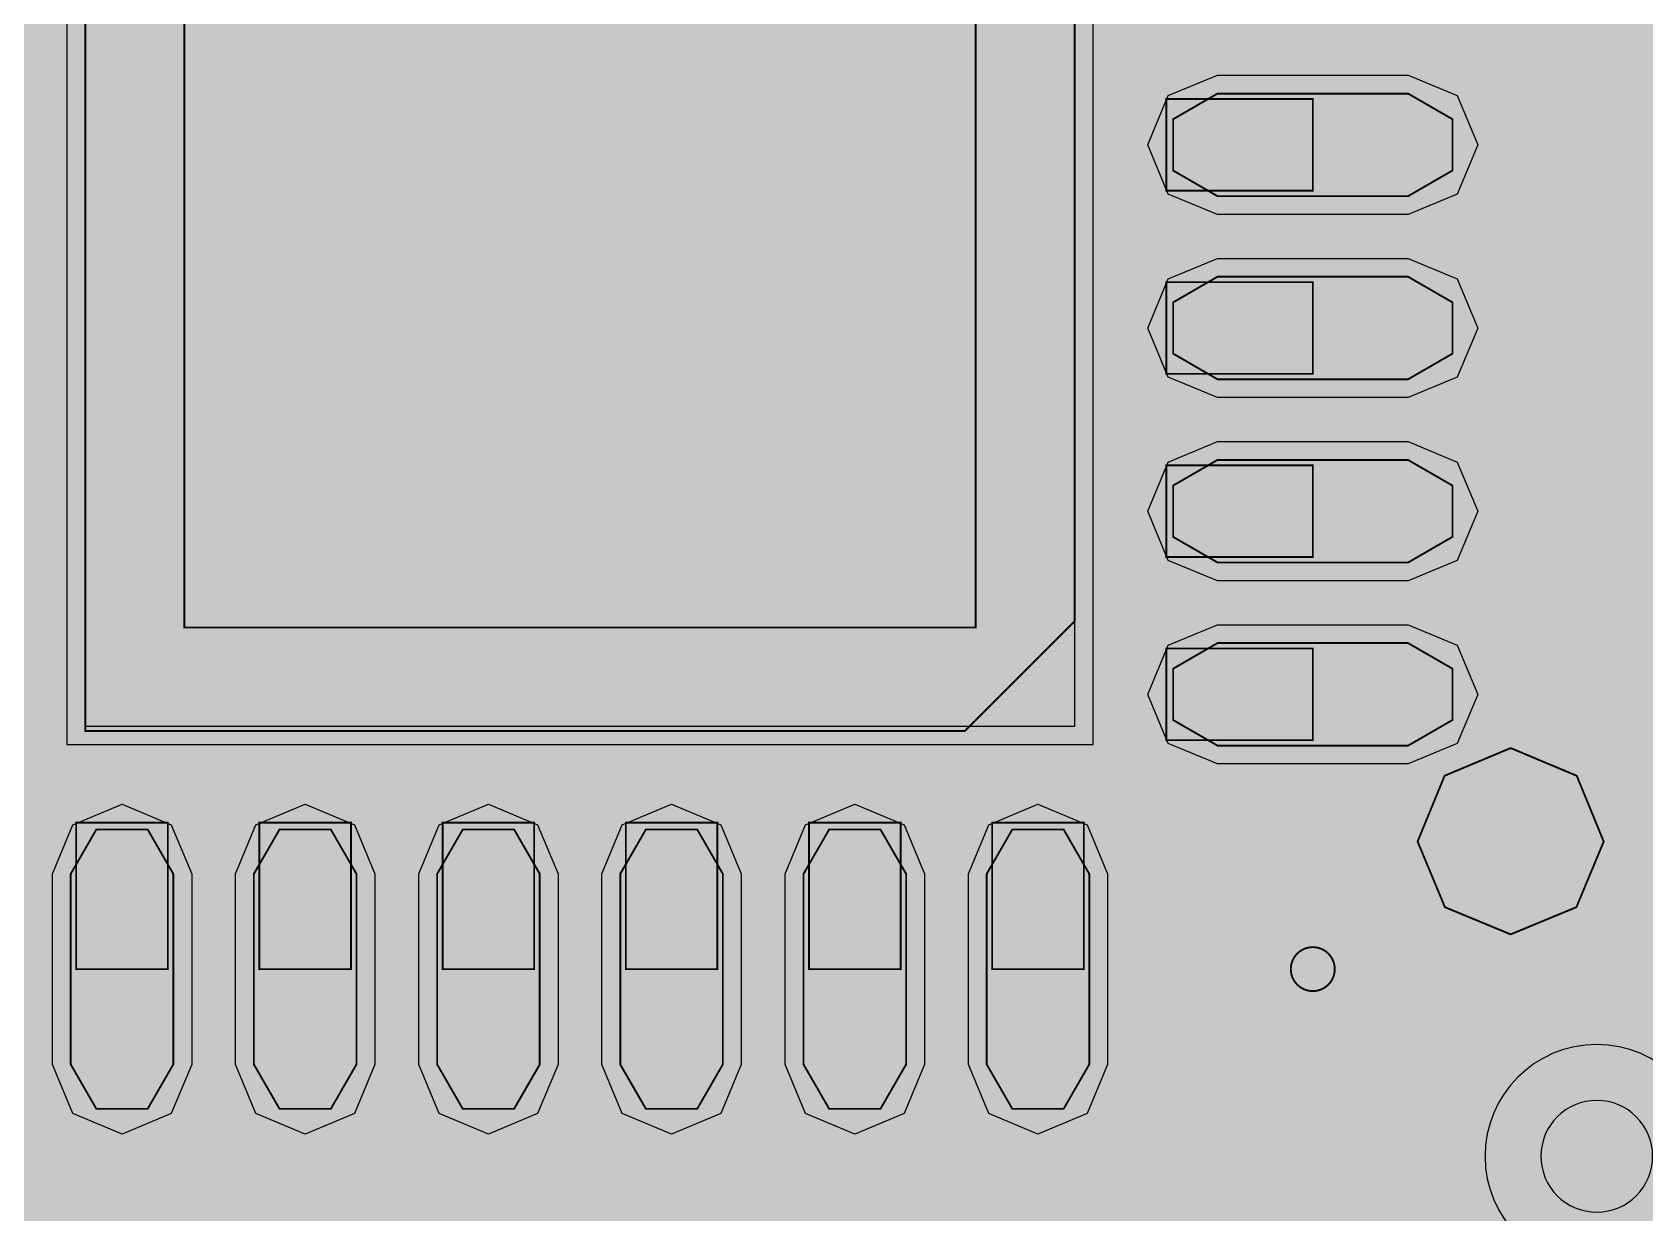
# Model space of a CAD drawing. Header units: millimetres. Extents: x -37.3 to -4.1, y -46.3 to 7.
# Drawn here: x -21.796 to -17.395, y -26.012 to -22.79 of the extents above; entities that cross this region are included whole.
import ezdxf

# ---------------------------------------------------------------- set-up
doc = ezdxf.new("R2010")
doc.units = ezdxf.units.MM
doc.header["$MEASUREMENT"] = 0
for name, color, linetype, true_color in [('Bottom-Layer', 7, 'Continuous', 0x0000ff), ('Component-Marking-Layer', 7, 'Continuous', 0x66ffcc), ('Component-Shape-Layer', 7, 'Continuous', 0x00cccc), ('Document-Layer', 7, 'Continuous', 0xffffff), ('Hole-Layer', 7, 'Continuous', 0x222222), ('Multi-Layer', 7, 'Continuous', 0xc0c0c0), ('Pin-Soldering-Layer', 7, 'Continuous', 0xcc9999), ('Top-Layer', 7, 'Continuous', 0xff0000), ('Top-Paste-Mask-Layer', 7, 'Continuous', 0x808080), ('Top-Silkscreen-Layer', 7, 'Continuous', 0xffcc00), ('Top-Solder-Mask-Layer', 7, 'Continuous', 0x800080)]:
    doc.layers.add(name, color=color, linetype=linetype, true_color=true_color)

msp = doc.modelspace()

# ---------------------------------------------------------------- hatches: boundary and pattern name
at = {"layer": 'Bottom-Layer'}
for points in [[(-12.201, -44.6419), (-15.3705, -44.6419), (-15.125, -44.428), (-14.9653, -44.1441), (-14.9099, -43.8231), (-14.9099, -43.2231), (-15.0048, -42.8074), (-15.2707, -42.474), (-15.6548, -42.289), (-16.0813, -42.289), (-16.4654, -42.474), (-16.7313, -42.8074), (-16.8262, -43.2231), (-16.8262, -43.8231), (-16.7708, -44.1441), (-16.6111, -44.428), (-16.3656, -44.6419), (-24.0205, -44.6419), (-23.7749, -44.428), (-23.6153, -44.1441), (-23.5599, -43.8231), (-23.5599, -43.2231), (-23.6548, -42.8074), (-23.9206, -42.474), (-24.3048, -42.289), (-24.7312, -42.289), (-25.1154, -42.474), (-25.3813, -42.8074), (-25.4762, -43.2231), (-25.4762, -43.8231), (-25.4208, -44.1441), (-25.2611, -44.428), (-25.0156, -44.6419), (-30.6523, -44.6419), (-30.3729, -44.2754), (-30.2321, -43.8365), (-30.2463, -43.3758), (-30.4137, -42.9464), (-30.715, -42.5976), (-31.1157, -42.3698), (-30.8468, -42.0261), (-30.7241, -41.6072), (-30.7652, -41.1727), (-30.9642, -40.7843), (-31.2929, -40.4971), (-31.0196, -40.2756), (-30.8254, -39.9822), (-26.1673, -39.9822), (-25.1863, -40.9632), (-25.0289, -41.0684), (-24.8432, -41.1053), (-15.2069, -41.1053), (-14.5671, -41.7451), (-14.4097, -41.8503), (-14.224, -41.8872), (-11.684, -41.8872), (-11.4984, -41.8503), (-11.341, -41.7451), (-8.039, -38.4431), (-7.9338, -38.2857), (-7.8969, -38.1001), (-7.8969, -35.1232), (-7.7458, -34.8581), (-7.7294, -34.5535), (-7.8511, -34.2738), (-8.0851, -34.0781), (-8.382, -34.0079), (-8.6789, -34.0781), (-8.913, -34.2738), (-9.0347, -34.5535), (-9.0182, -34.8581), (-8.8672, -35.1232), (-8.8672, -37.8991), (-11.4381, -40.4701), (-11.4985, -40.3222), (-11.5926, -40.1931), (-11.5926, -39.3142), (-11.4415, -39.0491), (-11.4251, -38.7445), (-11.5468, -38.4648), (-11.7808, -38.2691), (-12.0777, -38.1989), (-12.3746, -38.2691), (-12.6087, -38.4648), (-12.7304, -38.7445), (-12.7139, -39.0491), (-12.5629, -39.3142), (-12.5629, -40.1931), (-12.6985, -40.412), (-12.7405, -40.666), (-12.6826, -40.9169), (-14.0231, -40.9169), (-14.6629, -40.2771), (-14.8203, -40.172), (-15.0059, -40.135), (-15.0352, -40.135), (-14.9789, -39.9579), (-14.9599, -39.773), (-14.9599, -38.873), (-15.0498, -38.4789), (-15.3018, -38.1629), (-15.666, -37.9876), (-16.0701, -37.9876), (-16.4343, -38.1629), (-16.6863, -38.4789), (-16.7762, -38.873), (-16.7762, -39.3698), (-17.0493, -39.182), (-17.3779, -39.139), (-17.6901, -39.2502), (-17.9175, -39.4913), (-18.0102, -39.8095), (-17.9481, -40.135), (-22.4377, -40.135), (-22.3756, -39.8094), (-22.4684, -39.4912), (-22.6959, -39.2501), (-23.0082, -39.139), (-23.3369, -39.1821), (-23.6099, -39.3701), (-23.6099, -38.873), (-23.6998, -38.4789), (-23.9518, -38.1629), (-24.316, -37.9876), (-24.7201, -37.9876), (-25.0843, -38.1629), (-25.3362, -38.4789), (-25.4262, -38.873), (-25.4262, -39.3511), (-25.6233, -39.154), (-25.7806, -39.0489), (-25.9663, -39.0119), (-30.8254, -39.0119), (-31.0196, -38.7186), (-31.2929, -38.4971), (-30.9642, -38.2099), (-30.7652, -37.8214), (-30.7241, -37.3869), (-30.8468, -36.9681), (-31.1157, -36.6244), (-30.7063, -36.3893), (-30.4021, -36.0282), (-30.2399, -35.5849), (-30.2392, -35.1128), (-30.4002, -34.669), (-30.7034, -34.3071), (-31.1121, -34.0709), (-31.577, -33.9888), (-32.177, -33.9888), (-32.6419, -34.0709), (-33.0507, -34.3071), (-33.3538, -34.669), (-33.5148, -35.1128), (-33.5141, -35.5849), (-33.3519, -36.0282), (-33.0477, -36.3893), (-32.6383, -36.6244), (-32.9073, -36.9681), (-33.0299, -37.3869), (-32.9888, -37.8214), (-32.7898, -38.2099), (-32.4612, -38.4971), (-32.7667, -38.7557), (-32.966, -39.1028), (-33.0351, -39.4971), (-32.966, -39.8913), (-32.7667, -40.2385), (-32.4612, -40.4971), (-32.7898, -40.7843), (-32.9888, -41.1727), (-33.0299, -41.6072), (-32.9073, -42.0261), (-32.6383, -42.3698), (-33.039, -42.5976), (-33.3404, -42.9464), (-33.5078, -43.3758), (-33.5219, -43.8365), (-33.3811, -44.2754), (-33.1017, -44.6419), (-33.9319, -44.6419), (-33.9319, -0.3581), (-6.6482, -0.3581), (-6.6482, -44.6419), (-7.8079, -44.6419), (-7.7714, -44.5548), (-7.7589, -44.4611), (-7.7589, -42.6611), (-7.8069, -42.482), (-7.9379, -42.3509), (-8.117, -42.3029), (-9.917, -42.3029), (-10.0961, -42.3509), (-10.2272, -42.482), (-10.2752, -42.6611), (-10.2752, -44.4611), (-10.2627, -44.5548), (-10.2261, -44.6419), (-10.9131, -44.6419), (-10.5642, -44.3339), (-10.3512, -43.9201), (-10.3032, -43.4572), (-10.4267, -43.0086), (-10.7049, -42.6355), (-11.0997, -42.389), (-11.557, -42.3029), (-12.0144, -42.389), (-12.4092, -42.6355), (-12.6873, -43.0086), (-12.8109, -43.4572), (-12.7628, -43.9201), (-12.5498, -44.3339)], [(-19.4405, -26.7876), (-19.2802, -26.528), (-19.2531, -26.2241), (-19.3648, -25.9403), (-19.5919, -25.7365), (-19.8861, -25.6559), (-22.8408, -22.7012), (-22.7465, -22.649), (-22.6619, -22.5822), (-19.049, -22.5822), (-18.8634, -22.5452), (-18.706, -22.4401), (-18.2647, -21.9988), (-18.1349, -21.9813), (-18.0112, -21.9386), (-18.0112, -25.4056), (-18.1622, -25.6706), (-18.1787, -25.9752), (-18.057, -26.255), (-17.8229, -26.4506), (-17.526, -26.5208), (-17.2291, -26.4506), (-16.9951, -26.255), (-16.8734, -25.9752), (-16.8898, -25.6706), (-17.0409, -25.4056), (-17.0409, -20.648), (-16.8677, -20.4748), (-16.5734, -20.3942), (-16.3464, -20.1904), (-16.2347, -19.9065), (-16.2618, -19.6027), (-16.4221, -19.3431), (-16.6817, -19.1828), (-16.9855, -19.1557), (-17.2694, -19.2674), (-17.4732, -19.4944), (-17.5538, -19.7887), (-17.8691, -20.104), (-17.9742, -20.2614), (-18.0112, -20.447), (-18.0112, -20.7335), (-18.3284, -20.6741), (-18.636, -20.7715), (-18.8613, -21.0026), (-18.9508, -21.3127), (-19.25, -21.6119), (-22.6619, -21.6119), (-22.9333, -21.459), (-23.2445, -21.4468), (-23.5269, -21.5781), (-23.7183, -21.8237), (-26.8887, -18.6533), (-26.7851, -18.3778), (-26.811, -18.0847), (-26.9611, -17.8316), (-27.206, -17.6684), (-27.4974, -17.6272), (-27.778, -17.7162), (-27.9923, -17.9178), (-28.0984, -18.1923), (-28.0752, -18.4857), (-27.9273, -18.7401), (-27.9273, -18.7859), (-27.8904, -18.9716), (-27.7852, -19.129), (-20.5722, -26.342), (-20.4916, -26.6362), (-20.2878, -26.8633), (-20.0039, -26.975), (-19.7001, -26.9479)]]:
    msp.add_hatch(color=256, dxfattribs=at).paths.add_polyline_path(points)
at = {"layer": 'Component-Marking-Layer'}
msp.add_hatch(color=256, dxfattribs=at).paths.add_polyline_path([(-18.361, -25.3469, 1), (-18.2411, -25.3469, 1)])
msp.add_hatch(color=256, dxfattribs=at).paths.add_polyline_path([(-18.361, -25.3469, 1), (-18.2411, -25.3469, 1)])
at = {"layer": 'Pin-Soldering-Layer'}
for points in [[(-19.251, -24.697), (-21.651, -24.697), (-21.651, -21.9969), (-18.951, -21.9969), (-18.951, -24.397)], [(-19.251, -24.697), (-21.651, -24.697), (-21.651, -21.9969), (-18.951, -21.9969), (-18.951, -24.397)], [(-18.301, -23.222), (-18.701, -23.222), (-18.701, -22.972), (-18.301, -22.972)], [(-18.301, -23.222), (-18.701, -23.222), (-18.701, -22.972), (-18.301, -22.972)], [(-18.301, -23.7219), (-18.701, -23.7219), (-18.701, -23.4719), (-18.301, -23.4719)], [(-18.301, -23.7219), (-18.701, -23.7219), (-18.701, -23.4719), (-18.301, -23.4719)], [(-18.301, -24.222), (-18.701, -24.222), (-18.701, -23.972), (-18.301, -23.972)], [(-18.301, -24.222), (-18.701, -24.222), (-18.701, -23.972), (-18.301, -23.972)], [(-18.301, -24.7219), (-18.701, -24.7219), (-18.701, -24.4719), (-18.301, -24.4719)], [(-18.301, -24.7219), (-18.701, -24.7219), (-18.701, -24.4719), (-18.301, -24.4719)], [(-21.426, -25.3469), (-21.676, -25.3469), (-21.676, -24.9469), (-21.426, -24.9469)], [(-21.426, -25.3469), (-21.676, -25.3469), (-21.676, -24.9469), (-21.426, -24.9469)], [(-20.9261, -25.3469), (-21.1761, -25.3469), (-21.1761, -24.9469), (-20.9261, -24.9469)], [(-20.9261, -25.3469), (-21.1761, -25.3469), (-21.1761, -24.9469), (-20.9261, -24.9469)], [(-20.426, -25.3469), (-20.676, -25.3469), (-20.676, -24.9469), (-20.426, -24.9469)], [(-20.426, -25.3469), (-20.676, -25.3469), (-20.676, -24.9469), (-20.426, -24.9469)], [(-19.9261, -25.3469), (-20.1761, -25.3469), (-20.1761, -24.9469), (-19.9261, -24.9469)], [(-19.9261, -25.3469), (-20.1761, -25.3469), (-20.1761, -24.9469), (-19.9261, -24.9469)], [(-19.426, -25.3469), (-19.676, -25.3469), (-19.676, -24.9469), (-19.426, -24.9469)], [(-19.426, -25.3469), (-19.676, -25.3469), (-19.676, -24.9469), (-19.426, -24.9469)], [(-18.9261, -25.3469), (-19.1761, -25.3469), (-19.1761, -24.9469), (-18.9261, -24.9469)], [(-18.9261, -25.3469), (-19.1761, -25.3469), (-19.1761, -24.9469), (-18.9261, -24.9469)]]:
    msp.add_hatch(color=256, dxfattribs=at).paths.add_polyline_path(points)
at = {"layer": 'Top-Layer'}
for points in [[(-18.951, -24.6845), (-21.651, -24.6845), (-21.651, -21.9845), (-18.951, -21.9845)], [(-17.603, -22.8342), (-17.1157, -23.3215), (-16.963, -23.4247), (-16.7827, -23.4634), (-16.6565, -23.6623), (-16.434, -23.7398), (-16.4252, -23.7398), (-16.4252, -23.8402), (-16.6218, -23.9669), (-16.6982, -24.188), (-16.6982, -25.088), (-16.6502, -25.2671), (-16.5191, -25.3982), (-16.3401, -25.4462), (-15.5401, -25.4462), (-15.3694, -25.4029), (-15.24, -25.2836), (-15.1106, -25.4029), (-14.94, -25.4462), (-14.14, -25.4462), (-13.9609, -25.3982), (-13.8298, -25.2671), (-13.7819, -25.088), (-13.7819, -24.5126), (-12.6187, -25.6758), (-12.6187, -30.4549), (-12.5818, -30.6406), (-12.4766, -30.798), (-11.8676, -31.4069), (-12.018, -31.4069), (-12.1971, -31.4549), (-12.3281, -31.586), (-12.3761, -31.765), (-12.3761, -32.1371), (-12.7891, -32.55), (-12.8942, -32.7074), (-12.9312, -32.8931), (-12.9312, -33.5123), (-13.591, -33.5123), (-13.7701, -33.5603), (-13.9012, -33.6914), (-13.9492, -33.8705), (-13.9492, -35.4905), (-13.9012, -35.6695), (-13.7701, -35.8006), (-13.591, -35.8486), (-12.9706, -35.8486), (-12.5351, -36.2841), (-12.5286, -36.2905), (-12.5219, -36.2968), (-12.719, -36.3882), (-12.827, -36.5767), (-12.9521, -36.3735), (-13.1772, -36.2939), (-13.9836, -36.2939), (-14.1627, -36.3419), (-14.2938, -36.473), (-14.3418, -36.6521), (-14.3418, -37.5161), (-14.2938, -37.6951), (-14.1627, -37.8262), (-13.9836, -37.8742), (-13.4056, -37.8742), (-13.6033, -38.0719), (-14.1106, -38.0719), (-14.3073, -38.1308), (-14.4393, -38.2879), (-14.5946, -38.2879), (-15.2815, -37.601), (-15.293, -37.5899), (-15.3048, -37.5792), (-15.1606, -37.3695), (-15.1099, -37.1201), (-15.1099, -35.9351), (-15.1902, -35.6252), (-15.4109, -35.3933), (-15.7164, -35.2977), (-16.0299, -35.3625), (-16.2724, -35.5714), (-16.383, -35.8719), (-16.4877, -35.5802), (-16.7174, -35.3722), (-17.018, -35.2969), (-17.3187, -35.3722), (-17.5484, -35.5802), (-17.653, -35.8719), (-17.7011, -35.6847), (-17.8029, -35.5205), (-17.8029, -35.3061), (-17.8398, -35.1204), (-17.945, -34.963), (-18.1246, -34.7834), (-18.282, -34.6783), (-18.4676, -34.6413), (-19.939, -34.6413), (-20.1247, -34.6783), (-20.2821, -34.7834), (-20.3429, -34.8442), (-20.3429, -33.5281), (-20.3798, -33.3424), (-20.485, -33.185), (-20.993, -32.677), (-21.1504, -32.5719), (-21.336, -32.5349), (-24.1003, -32.5349), (-24.1003, -31.7187), (-24.0351, -31.5842), (-24.003, -31.4383), (-23.8984, -31.73), (-23.6687, -31.938), (-23.368, -32.0132), (-23.0674, -31.938), (-22.8377, -31.73), (-22.733, -31.4383), (-22.6284, -31.73), (-22.3987, -31.938), (-22.098, -32.0132), (-21.7974, -31.938), (-21.5677, -31.73), (-21.463, -31.4383), (-21.3584, -31.73), (-21.1287, -31.938), (-20.828, -32.0132), (-20.5274, -31.938), (-20.2977, -31.73), (-20.193, -31.4383), (-20.0884, -31.73), (-19.8587, -31.938), (-19.558, -32.0132), (-19.2574, -31.938), (-19.0277, -31.73), (-18.923, -31.4383), (-18.8184, -31.73), (-18.5887, -31.938), (-18.288, -32.0132), (-17.9874, -31.938), (-17.7577, -31.73), (-17.653, -31.4383), (-17.5484, -31.73), (-17.3187, -31.938), (-17.018, -32.0132), (-16.7174, -31.938), (-16.4877, -31.73), (-16.383, -31.4383), (-16.2724, -31.7387), (-16.0299, -31.9476), (-15.7164, -32.0124), (-15.4109, -31.9169), (-15.1902, -31.685), (-15.1099, -31.3751), (-15.1099, -30.1901), (-15.1902, -29.8802), (-15.4109, -29.6483), (-15.7164, -29.5527), (-16.0299, -29.6175), (-16.2724, -29.8265), (-16.383, -30.1269), (-16.4846, -29.8399), (-16.7075, -29.6326), (-17.001, -29.5522), (-16.8431, -29.3942), (-16.271, -29.3942), (-16.092, -29.3462), (-15.9609, -29.2151), (-15.9129, -29.0361), (-15.9129, -28.2361), (-15.9609, -28.057), (-16.092, -27.9259), (-16.271, -27.8779), (-16.3214, -27.8779), (-16.3666, -27.7921), (-16.428, -27.717), (-16.6508, -27.4942), (-16.271, -27.4942), (-16.092, -27.4462), (-15.9609, -27.3151), (-15.9129, -27.136), (-15.9129, -26.336), (-15.9609, -26.157), (-16.092, -26.0259), (-16.271, -25.9779), (-16.8739, -25.9779), (-16.8811, -25.7033), (-16.999, -25.4552), (-17.2072, -25.2762), (-17.4702, -25.1969), (-17.7428, -25.2309), (-17.9781, -25.3725), (-18.3394, -25.3725), (-18.5529, -25.159), (-18.5529, -25.095), (-18.041, -25.095), (-17.7917, -25.0282), (-17.6094, -24.8455), (-17.5429, -24.5961), (-17.6101, -24.3469), (-17.5429, -24.0969), (-17.6102, -23.8469), (-17.5429, -23.597), (-17.6101, -23.3469), (-17.5429, -23.0969), (-17.6102, -22.8469), (-17.6066, -22.8406)], [(-18.041, -22.957), (-17.9198, -23.027), (-17.9198, -23.167), (-18.041, -23.237), (-18.561, -23.237), (-18.6823, -23.167), (-18.6823, -23.027), (-18.561, -22.957)], [(-18.041, -23.4569), (-17.9198, -23.5269), (-17.9198, -23.6669), (-18.041, -23.7369), (-18.561, -23.7369), (-18.6823, -23.6669), (-18.6823, -23.5269), (-18.561, -23.4569)], [(-18.041, -23.957), (-17.9198, -24.027), (-17.9198, -24.167), (-18.041, -24.237), (-18.561, -24.237), (-18.6823, -24.167), (-18.6823, -24.027), (-18.561, -23.957)], [(-18.041, -24.4569), (-17.9198, -24.5269), (-17.9198, -24.6669), (-18.041, -24.7369), (-18.561, -24.7369), (-18.6823, -24.6669), (-18.6823, -24.5269), (-18.561, -24.4569)], [(-21.411, -25.6069), (-21.481, -25.7282), (-21.621, -25.7282), (-21.691, -25.6069), (-21.691, -25.087), (-21.621, -24.9657), (-21.481, -24.9657), (-21.411, -25.087)], [(-20.9111, -25.6069), (-20.9811, -25.7282), (-21.1211, -25.7282), (-21.1911, -25.6069), (-21.1911, -25.087), (-21.1211, -24.9657), (-20.9811, -24.9657), (-20.9111, -25.087)], [(-20.411, -25.6069), (-20.481, -25.7282), (-20.621, -25.7282), (-20.691, -25.6069), (-20.691, -25.087), (-20.621, -24.9657), (-20.481, -24.9657), (-20.411, -25.087)], [(-19.9111, -25.6069), (-19.9811, -25.7282), (-20.1211, -25.7282), (-20.1911, -25.6069), (-20.1911, -25.087), (-20.1211, -24.9657), (-19.9811, -24.9657), (-19.9111, -25.087)], [(-19.411, -25.6069), (-19.481, -25.7282), (-19.621, -25.7282), (-19.691, -25.6069), (-19.691, -25.087), (-19.621, -24.9657), (-19.481, -24.9657), (-19.411, -25.087)], [(-18.9111, -25.6069), (-18.9811, -25.7282), (-19.1211, -25.7282), (-19.1911, -25.6069), (-19.1911, -25.087), (-19.1211, -24.9657), (-18.9811, -24.9657), (-18.9111, -25.087)]]:
    msp.add_hatch(color=256, dxfattribs=at).paths.add_polyline_path(points)
at = {"layer": 'Top-Paste-Mask-Layer'}
for points in [[(-21.381, -24.4145), (-21.381, -22.2545), (-19.221, -22.2545), (-19.221, -24.4145)], [(-21.381, -24.4145), (-21.381, -22.2545), (-19.221, -22.2545), (-19.221, -24.4145)], [(-18.561, -23.237), (-18.6823, -23.167), (-18.6823, -23.027), (-18.561, -22.957), (-18.041, -22.957), (-17.9198, -23.027), (-17.9198, -23.167), (-18.041, -23.237)], [(-18.561, -23.237), (-18.6823, -23.167), (-18.6823, -23.027), (-18.561, -22.957), (-18.041, -22.957), (-17.9198, -23.027), (-17.9198, -23.167), (-18.041, -23.237)], [(-18.561, -23.7369), (-18.6823, -23.6669), (-18.6823, -23.5269), (-18.561, -23.4569), (-18.041, -23.4569), (-17.9198, -23.5269), (-17.9198, -23.6669), (-18.041, -23.7369)], [(-18.561, -23.7369), (-18.6823, -23.6669), (-18.6823, -23.5269), (-18.561, -23.4569), (-18.041, -23.4569), (-17.9198, -23.5269), (-17.9198, -23.6669), (-18.041, -23.7369)], [(-18.561, -24.237), (-18.6823, -24.167), (-18.6823, -24.027), (-18.561, -23.957), (-18.041, -23.957), (-17.9198, -24.027), (-17.9198, -24.167), (-18.041, -24.237)], [(-18.561, -24.237), (-18.6823, -24.167), (-18.6823, -24.027), (-18.561, -23.957), (-18.041, -23.957), (-17.9198, -24.027), (-17.9198, -24.167), (-18.041, -24.237)], [(-18.561, -24.7369), (-18.6823, -24.6669), (-18.6823, -24.5269), (-18.561, -24.4569), (-18.041, -24.4569), (-17.9198, -24.5269), (-17.9198, -24.6669), (-18.041, -24.7369)], [(-18.561, -24.7369), (-18.6823, -24.6669), (-18.6823, -24.5269), (-18.561, -24.4569), (-18.041, -24.4569), (-17.9198, -24.5269), (-17.9198, -24.6669), (-18.041, -24.7369)], [(-21.411, -25.6069), (-21.481, -25.7282), (-21.621, -25.7282), (-21.691, -25.6069), (-21.691, -25.087), (-21.621, -24.9657), (-21.481, -24.9657), (-21.411, -25.087)], [(-21.411, -25.6069), (-21.481, -25.7282), (-21.621, -25.7282), (-21.691, -25.6069), (-21.691, -25.087), (-21.621, -24.9657), (-21.481, -24.9657), (-21.411, -25.087)], [(-20.9111, -25.6069), (-20.9811, -25.7282), (-21.1211, -25.7282), (-21.1911, -25.6069), (-21.1911, -25.087), (-21.1211, -24.9657), (-20.9811, -24.9657), (-20.9111, -25.087)], [(-20.9111, -25.6069), (-20.9811, -25.7282), (-21.1211, -25.7282), (-21.1911, -25.6069), (-21.1911, -25.087), (-21.1211, -24.9657), (-20.9811, -24.9657), (-20.9111, -25.087)], [(-20.411, -25.6069), (-20.481, -25.7282), (-20.621, -25.7282), (-20.691, -25.6069), (-20.691, -25.087), (-20.621, -24.9657), (-20.481, -24.9657), (-20.411, -25.087)], [(-20.411, -25.6069), (-20.481, -25.7282), (-20.621, -25.7282), (-20.691, -25.6069), (-20.691, -25.087), (-20.621, -24.9657), (-20.481, -24.9657), (-20.411, -25.087)], [(-19.9111, -25.6069), (-19.9811, -25.7282), (-20.1211, -25.7282), (-20.1911, -25.6069), (-20.1911, -25.087), (-20.1211, -24.9657), (-19.9811, -24.9657), (-19.9111, -25.087)], [(-19.9111, -25.6069), (-19.9811, -25.7282), (-20.1211, -25.7282), (-20.1911, -25.6069), (-20.1911, -25.087), (-20.1211, -24.9657), (-19.9811, -24.9657), (-19.9111, -25.087)], [(-19.411, -25.6069), (-19.481, -25.7282), (-19.621, -25.7282), (-19.691, -25.6069), (-19.691, -25.087), (-19.621, -24.9657), (-19.481, -24.9657), (-19.411, -25.087)], [(-19.411, -25.6069), (-19.481, -25.7282), (-19.621, -25.7282), (-19.691, -25.6069), (-19.691, -25.087), (-19.621, -24.9657), (-19.481, -24.9657), (-19.411, -25.087)], [(-18.9111, -25.6069), (-18.9811, -25.7282), (-19.1211, -25.7282), (-19.1911, -25.6069), (-19.1911, -25.087), (-19.1211, -24.9657), (-18.9811, -24.9657), (-18.9111, -25.087)], [(-18.9111, -25.6069), (-18.9811, -25.7282), (-19.1211, -25.7282), (-19.1911, -25.6069), (-19.1911, -25.087), (-19.1211, -24.9657), (-18.9811, -24.9657), (-18.9111, -25.087)]]:
    msp.add_hatch(color=256, dxfattribs=at).paths.add_polyline_path(points)
at = {"layer": 'Top-Silkscreen-Layer'}
msp.add_hatch(color=256, dxfattribs=at).paths.add_polyline_path([(-17.7622, -24.744), (-17.7597, -24.744), (-17.5807, -24.8191), (-17.507, -24.9986), (-17.5816, -25.1778), (-17.761, -25.252), (-17.9404, -25.1778), (-18.015, -24.9986), (-17.9413, -24.8191)])
msp.add_hatch(color=256, dxfattribs=at).paths.add_polyline_path([(-17.7622, -24.744), (-17.7597, -24.744), (-17.5807, -24.8191), (-17.507, -24.9986), (-17.5816, -25.1778), (-17.761, -25.252), (-17.9404, -25.1778), (-18.015, -24.9986), (-17.9413, -24.8191)])
at = {"layer": 'Top-Solder-Mask-Layer'}
for points in [[(-18.901, -24.7345), (-21.701, -24.7345), (-21.701, -21.9345), (-18.901, -21.9345)], [(-18.041, -22.907), (-17.9067, -22.9627), (-17.851, -23.097), (-17.9067, -23.2314), (-18.041, -23.287), (-18.561, -23.287), (-18.6954, -23.2314), (-18.751, -23.097), (-18.6954, -22.9627), (-18.561, -22.907)], [(-18.041, -23.4069), (-17.9067, -23.4625), (-17.851, -23.5969), (-17.9067, -23.7312), (-18.041, -23.7869), (-18.561, -23.7869), (-18.6954, -23.7312), (-18.751, -23.5969), (-18.6954, -23.4625), (-18.561, -23.4069)], [(-18.041, -23.907), (-17.9067, -23.9627), (-17.851, -24.097), (-17.9067, -24.2314), (-18.041, -24.287), (-18.561, -24.287), (-18.6954, -24.2314), (-18.751, -24.097), (-18.6954, -23.9627), (-18.561, -23.907)], [(-18.041, -24.4069), (-17.9067, -24.4625), (-17.851, -24.5969), (-17.9067, -24.7312), (-18.041, -24.7869), (-18.561, -24.7869), (-18.6954, -24.7312), (-18.751, -24.5969), (-18.6954, -24.4625), (-18.561, -24.4069)], [(-21.3609, -25.6069), (-21.4166, -25.7413), (-21.551, -25.797), (-21.6853, -25.7413), (-21.741, -25.6069), (-21.741, -25.087), (-21.6853, -24.9526), (-21.551, -24.8969), (-21.4166, -24.9526), (-21.3609, -25.087)], [(-20.8611, -25.6069), (-20.9167, -25.7413), (-21.0511, -25.797), (-21.1855, -25.7413), (-21.2411, -25.6069), (-21.2411, -25.087), (-21.1855, -24.9526), (-21.0511, -24.8969), (-20.9167, -24.9526), (-20.8611, -25.087)], [(-20.3609, -25.6069), (-20.4166, -25.7413), (-20.551, -25.797), (-20.6853, -25.7413), (-20.741, -25.6069), (-20.741, -25.087), (-20.6853, -24.9526), (-20.551, -24.8969), (-20.4166, -24.9526), (-20.3609, -25.087)], [(-19.8611, -25.6069), (-19.9167, -25.7413), (-20.0511, -25.797), (-20.1855, -25.7413), (-20.2411, -25.6069), (-20.2411, -25.087), (-20.1855, -24.9526), (-20.0511, -24.8969), (-19.9167, -24.9526), (-19.8611, -25.087)], [(-19.3609, -25.6069), (-19.4166, -25.7413), (-19.551, -25.797), (-19.6853, -25.7413), (-19.741, -25.6069), (-19.741, -25.087), (-19.6853, -24.9526), (-19.551, -24.8969), (-19.4166, -24.9526), (-19.3609, -25.087)], [(-18.8611, -25.6069), (-18.9167, -25.7413), (-19.0511, -25.797), (-19.1855, -25.7413), (-19.2411, -25.6069), (-19.2411, -25.087), (-19.1855, -24.9526), (-19.0511, -24.8969), (-18.9167, -24.9526), (-18.8611, -25.087)]]:
    msp.add_hatch(color=256, dxfattribs=at).paths.add_polyline_path(points)

# ---------------------------------------------------------------- linework, layer by layer
at = {"layer": 'Bottom-Layer'}
for points, const_width in [([(-19.9094, -26.3186), (-27.4422, -18.7859)], 0.254), ([(-27.7852, -19.129), (-20.5722, -26.342)], 0.0508), ([(-17.526, -25.8577), (-17.526, -20.447)], 0.254), ([(-19.2531, -26.2241), (-19.3648, -25.9403), (-19.5919, -25.7365), (-19.8861, -25.6559), (-22.8408, -22.7012), (-22.7465, -22.649), (-22.6619, -22.5822), (-19.049, -22.5822), (-18.8634, -22.5452), (-18.706, -22.4401), (-18.2647, -21.9988), (-18.1349, -21.9813), (-18.0112, -21.9386), (-18.0112, -25.4056), (-18.1622, -25.6706), (-18.1787, -25.9752), (-18.057, -26.255)], 0.0508)]:
    msp.add_lwpolyline(points, dxfattribs=dict(at, const_width=const_width))
at = {"layer": 'Component-Marking-Layer', "const_width": 0.00508}
msp.add_lwpolyline([(-18.361, -25.3469, 1), (-18.2411, -25.3469), (-18.2411, -25.3469, 1), (-18.361, -25.3469)], format="xyb", dxfattribs=at)
msp.add_lwpolyline([(-18.361, -25.3469, 1), (-18.2411, -25.3469), (-18.2411, -25.3469, 1), (-18.361, -25.3469)], format="xyb", dxfattribs=at)
at = {"layer": 'Component-Shape-Layer', "const_width": 0.0508}
msp.add_lwpolyline([(-18.301, -25.3471), (-22.301, -25.3471), (-22.301, -21.3471), (-18.301, -21.3471)], close=True, dxfattribs=at)
msp.add_lwpolyline([(-18.301, -25.3471), (-22.301, -25.3471), (-22.301, -21.3471), (-18.301, -21.3471)], close=True, dxfattribs=at)
at = {"layer": 'Document-Layer', "const_width": 0.2}
msp.add_lwpolyline([(-18.2421, -24.617, 1), (-18.0419, -24.617, 1)], format="xyb", close=True, dxfattribs=at)
msp.add_lwpolyline([(-18.2421, -24.617, 1), (-18.0419, -24.617, 1)], format="xyb", close=True, dxfattribs=at)
at = {"layer": 'Hole-Layer'}
msp.add_lwpolyline([(-17.6785, -25.8577, 1), (-17.3735, -25.8577, 1)], format="xyb", close=True, dxfattribs=at)
at = {"layer": 'Multi-Layer'}
msp.add_lwpolyline([(-17.831, -25.8577, 1), (-17.221, -25.8577), (-17.221, -25.8577, 1), (-17.831, -25.8577)], format="xyb", dxfattribs=at)
at = {"layer": 'Pin-Soldering-Layer', "const_width": 0.00508}
for points in [[(-19.251, -24.697), (-21.651, -24.697), (-21.651, -21.9969), (-18.951, -21.9969), (-18.951, -24.397)], [(-19.251, -24.697), (-21.651, -24.697), (-21.651, -21.9969), (-18.951, -21.9969), (-18.951, -24.397)], [(-18.301, -23.222), (-18.701, -23.222), (-18.701, -22.972), (-18.301, -22.972)], [(-18.301, -23.222), (-18.701, -23.222), (-18.701, -22.972), (-18.301, -22.972)], [(-18.301, -23.7219), (-18.701, -23.7219), (-18.701, -23.4719), (-18.301, -23.4719)], [(-18.301, -23.7219), (-18.701, -23.7219), (-18.701, -23.4719), (-18.301, -23.4719)], [(-18.301, -24.222), (-18.701, -24.222), (-18.701, -23.972), (-18.301, -23.972)], [(-18.301, -24.222), (-18.701, -24.222), (-18.701, -23.972), (-18.301, -23.972)], [(-18.301, -24.7219), (-18.701, -24.7219), (-18.701, -24.4719), (-18.301, -24.4719)], [(-18.301, -24.7219), (-18.701, -24.7219), (-18.701, -24.4719), (-18.301, -24.4719)], [(-21.426, -25.3469), (-21.676, -25.3469), (-21.676, -24.9469), (-21.426, -24.9469)], [(-21.426, -25.3469), (-21.676, -25.3469), (-21.676, -24.9469), (-21.426, -24.9469)], [(-20.9261, -25.3469), (-21.1761, -25.3469), (-21.1761, -24.9469), (-20.9261, -24.9469)], [(-20.9261, -25.3469), (-21.1761, -25.3469), (-21.1761, -24.9469), (-20.9261, -24.9469)], [(-20.426, -25.3469), (-20.676, -25.3469), (-20.676, -24.9469), (-20.426, -24.9469)], [(-20.426, -25.3469), (-20.676, -25.3469), (-20.676, -24.9469), (-20.426, -24.9469)], [(-19.9261, -25.3469), (-20.1761, -25.3469), (-20.1761, -24.9469), (-19.9261, -24.9469)], [(-19.9261, -25.3469), (-20.1761, -25.3469), (-20.1761, -24.9469), (-19.9261, -24.9469)], [(-19.426, -25.3469), (-19.676, -25.3469), (-19.676, -24.9469), (-19.426, -24.9469)], [(-19.426, -25.3469), (-19.676, -25.3469), (-19.676, -24.9469), (-19.426, -24.9469)], [(-18.9261, -25.3469), (-19.1761, -25.3469), (-19.1761, -24.9469), (-18.9261, -24.9469)], [(-18.9261, -25.3469), (-19.1761, -25.3469), (-19.1761, -24.9469), (-18.9261, -24.9469)]]:
    msp.add_lwpolyline(points, close=True, dxfattribs=at)
at = {"layer": 'Top-Layer'}
for points, const_width in [([(-20.0511, -21.3469), (-20.0511, -23.0846)], 0.254), ([(-17.2072, -25.2762), (-17.4702, -25.1969), (-17.7428, -25.2309), (-17.9781, -25.3725), (-18.3394, -25.3725), (-18.5529, -25.159), (-18.5529, -25.095), (-18.041, -25.095), (-17.7917, -25.0282), (-17.6094, -24.8455), (-17.5429, -24.5961), (-17.6101, -24.3469), (-17.5429, -24.0969), (-17.6102, -23.8469), (-17.5429, -23.597), (-17.6101, -23.3469), (-17.5429, -23.0969), (-17.6102, -22.8469), (-17.6066, -22.8406), (-17.603, -22.8342), (-17.1157, -23.3215)], 0.0508), ([(-20.0511, -23.0846), (-20.301, -23.3345)], 0.254), ([(-19.5634, -23.3345), (-20.301, -23.3345)], 0.254), ([(-18.98, -23.9179), (-19.5634, -23.3345)], 0.254), ([(-18.98, -24.2706), (-18.98, -23.9179)], 0.254), ([(-18.7346, -24.516), (-18.98, -24.2706)], 0.254), ([(-18.3819, -24.516), (-18.7346, -24.516)], 0.254), ([(-18.301, -24.5969), (-18.3819, -24.516)], 0.254), ([(-18.301, -24.7369), (-18.301, -24.9934)], 0.0508), ([(-21.0294, -25.3686), (-21.0511, -25.3469)], 0.254), ([(-21.0294, -25.8774), (-21.0294, -25.3686)], 0.254), ([(-19.551, -25.3469), (-19.4701, -25.4278)], 0.254), ([(-19.0511, -25.3469), (-18.5404, -25.8577)], 0.254), ([(-19.4701, -25.4278), (-19.4701, -25.8793)], 0.254), ([(-18.5404, -25.8577), (-17.526, -25.8577)], 0.254), ([(-21.209, -26.057), (-21.0294, -25.8774)], 0.254), ([(-19.4701, -25.8793), (-19.9094, -26.3186)], 0.254), ([(-23.4731, -26.057), (-21.209, -26.057)], 0.254)]:
    msp.add_lwpolyline(points, dxfattribs=dict(at, const_width=const_width))
for points in [[(-18.951, -24.6845), (-21.651, -24.6845), (-21.651, -21.9845), (-18.951, -21.9845)], [(-18.041, -22.957), (-17.9198, -23.027), (-17.9198, -23.167), (-18.041, -23.237), (-18.561, -23.237), (-18.6823, -23.167), (-18.6823, -23.027), (-18.561, -22.957)], [(-18.041, -23.4569), (-17.9198, -23.5269), (-17.9198, -23.6669), (-18.041, -23.7369), (-18.561, -23.7369), (-18.6823, -23.6669), (-18.6823, -23.5269), (-18.561, -23.4569)], [(-18.041, -23.957), (-17.9198, -24.027), (-17.9198, -24.167), (-18.041, -24.237), (-18.561, -24.237), (-18.6823, -24.167), (-18.6823, -24.027), (-18.561, -23.957)], [(-18.041, -24.4569), (-17.9198, -24.5269), (-17.9198, -24.6669), (-18.041, -24.7369), (-18.561, -24.7369), (-18.6823, -24.6669), (-18.6823, -24.5269), (-18.561, -24.4569)], [(-21.411, -25.6069), (-21.481, -25.7282), (-21.621, -25.7282), (-21.691, -25.6069), (-21.691, -25.087), (-21.621, -24.9657), (-21.481, -24.9657), (-21.411, -25.087)], [(-20.9111, -25.6069), (-20.9811, -25.7282), (-21.1211, -25.7282), (-21.1911, -25.6069), (-21.1911, -25.087), (-21.1211, -24.9657), (-20.9811, -24.9657), (-20.9111, -25.087)], [(-20.411, -25.6069), (-20.481, -25.7282), (-20.621, -25.7282), (-20.691, -25.6069), (-20.691, -25.087), (-20.621, -24.9657), (-20.481, -24.9657), (-20.411, -25.087)], [(-19.9111, -25.6069), (-19.9811, -25.7282), (-20.1211, -25.7282), (-20.1911, -25.6069), (-20.1911, -25.087), (-20.1211, -24.9657), (-19.9811, -24.9657), (-19.9111, -25.087)], [(-19.411, -25.6069), (-19.481, -25.7282), (-19.621, -25.7282), (-19.691, -25.6069), (-19.691, -25.087), (-19.621, -24.9657), (-19.481, -24.9657), (-19.411, -25.087)], [(-18.9111, -25.6069), (-18.9811, -25.7282), (-19.1211, -25.7282), (-19.1911, -25.6069), (-19.1911, -25.087), (-19.1211, -24.9657), (-18.9811, -24.9657), (-18.9111, -25.087)]]:
    msp.add_lwpolyline(points, close=True, dxfattribs=at)
at = {"layer": 'Top-Paste-Mask-Layer', "const_width": 0.00508}
for points in [[(-21.381, -24.4145), (-21.381, -22.2545), (-19.221, -22.2545), (-19.221, -24.4145)], [(-21.381, -24.4145), (-21.381, -22.2545), (-19.221, -22.2545), (-19.221, -24.4145)], [(-18.561, -23.237), (-18.6823, -23.167), (-18.6823, -23.027), (-18.561, -22.957), (-18.041, -22.957), (-17.9198, -23.027), (-17.9198, -23.167), (-18.041, -23.237)], [(-18.561, -23.237), (-18.6823, -23.167), (-18.6823, -23.027), (-18.561, -22.957), (-18.041, -22.957), (-17.9198, -23.027), (-17.9198, -23.167), (-18.041, -23.237)], [(-18.561, -23.7369), (-18.6823, -23.6669), (-18.6823, -23.5269), (-18.561, -23.4569), (-18.041, -23.4569), (-17.9198, -23.5269), (-17.9198, -23.6669), (-18.041, -23.7369)], [(-18.561, -23.7369), (-18.6823, -23.6669), (-18.6823, -23.5269), (-18.561, -23.4569), (-18.041, -23.4569), (-17.9198, -23.5269), (-17.9198, -23.6669), (-18.041, -23.7369)], [(-18.561, -24.237), (-18.6823, -24.167), (-18.6823, -24.027), (-18.561, -23.957), (-18.041, -23.957), (-17.9198, -24.027), (-17.9198, -24.167), (-18.041, -24.237)], [(-18.561, -24.237), (-18.6823, -24.167), (-18.6823, -24.027), (-18.561, -23.957), (-18.041, -23.957), (-17.9198, -24.027), (-17.9198, -24.167), (-18.041, -24.237)], [(-18.561, -24.7369), (-18.6823, -24.6669), (-18.6823, -24.5269), (-18.561, -24.4569), (-18.041, -24.4569), (-17.9198, -24.5269), (-17.9198, -24.6669), (-18.041, -24.7369)], [(-18.561, -24.7369), (-18.6823, -24.6669), (-18.6823, -24.5269), (-18.561, -24.4569), (-18.041, -24.4569), (-17.9198, -24.5269), (-17.9198, -24.6669), (-18.041, -24.7369)], [(-21.411, -25.6069), (-21.481, -25.7282), (-21.621, -25.7282), (-21.691, -25.6069), (-21.691, -25.087), (-21.621, -24.9657), (-21.481, -24.9657), (-21.411, -25.087)], [(-21.411, -25.6069), (-21.481, -25.7282), (-21.621, -25.7282), (-21.691, -25.6069), (-21.691, -25.087), (-21.621, -24.9657), (-21.481, -24.9657), (-21.411, -25.087)], [(-20.9111, -25.6069), (-20.9811, -25.7282), (-21.1211, -25.7282), (-21.1911, -25.6069), (-21.1911, -25.087), (-21.1211, -24.9657), (-20.9811, -24.9657), (-20.9111, -25.087)], [(-20.9111, -25.6069), (-20.9811, -25.7282), (-21.1211, -25.7282), (-21.1911, -25.6069), (-21.1911, -25.087), (-21.1211, -24.9657), (-20.9811, -24.9657), (-20.9111, -25.087)], [(-20.411, -25.6069), (-20.481, -25.7282), (-20.621, -25.7282), (-20.691, -25.6069), (-20.691, -25.087), (-20.621, -24.9657), (-20.481, -24.9657), (-20.411, -25.087)], [(-20.411, -25.6069), (-20.481, -25.7282), (-20.621, -25.7282), (-20.691, -25.6069), (-20.691, -25.087), (-20.621, -24.9657), (-20.481, -24.9657), (-20.411, -25.087)], [(-19.9111, -25.6069), (-19.9811, -25.7282), (-20.1211, -25.7282), (-20.1911, -25.6069), (-20.1911, -25.087), (-20.1211, -24.9657), (-19.9811, -24.9657), (-19.9111, -25.087)], [(-19.9111, -25.6069), (-19.9811, -25.7282), (-20.1211, -25.7282), (-20.1911, -25.6069), (-20.1911, -25.087), (-20.1211, -24.9657), (-19.9811, -24.9657), (-19.9111, -25.087)], [(-19.411, -25.6069), (-19.481, -25.7282), (-19.621, -25.7282), (-19.691, -25.6069), (-19.691, -25.087), (-19.621, -24.9657), (-19.481, -24.9657), (-19.411, -25.087)], [(-19.411, -25.6069), (-19.481, -25.7282), (-19.621, -25.7282), (-19.691, -25.6069), (-19.691, -25.087), (-19.621, -24.9657), (-19.481, -24.9657), (-19.411, -25.087)], [(-18.9111, -25.6069), (-18.9811, -25.7282), (-19.1211, -25.7282), (-19.1911, -25.6069), (-19.1911, -25.087), (-19.1211, -24.9657), (-18.9811, -24.9657), (-18.9111, -25.087)], [(-18.9111, -25.6069), (-18.9811, -25.7282), (-19.1211, -25.7282), (-19.1911, -25.6069), (-19.1911, -25.087), (-19.1211, -24.9657), (-18.9811, -24.9657), (-18.9111, -25.087)]]:
    msp.add_lwpolyline(points, close=True, dxfattribs=at)
at = {"layer": 'Top-Silkscreen-Layer', "const_width": 0.00508}
msp.add_lwpolyline([(-17.7622, -24.744), (-17.7597, -24.744), (-17.5807, -24.8191), (-17.507, -24.9986), (-17.5816, -25.1778), (-17.761, -25.252), (-17.9404, -25.1778), (-18.015, -24.9986), (-17.9413, -24.8191)], close=True, dxfattribs=at)
msp.add_lwpolyline([(-17.7622, -24.744), (-17.7597, -24.744), (-17.5807, -24.8191), (-17.507, -24.9986), (-17.5816, -25.1778), (-17.761, -25.252), (-17.9404, -25.1778), (-18.015, -24.9986), (-17.9413, -24.8191)], close=True, dxfattribs=at)
at = {"layer": 'Top-Silkscreen-Layer', "const_width": 0.2}
for points in [[(-18.1509, -25.0846), (-18.1509, -25.4846)], [(-18.1509, -25.0846), (-18.1509, -25.4846)], [(-18.1509, -25.4846), (-18.551, -25.4846)], [(-18.1509, -25.4846), (-18.551, -25.4846)]]:
    msp.add_lwpolyline(points, dxfattribs=at)
at = {"layer": 'Top-Solder-Mask-Layer'}
for points in [[(-18.901, -24.7345), (-21.701, -24.7345), (-21.701, -21.9345), (-18.901, -21.9345)], [(-18.041, -22.907), (-17.9067, -22.9627), (-17.851, -23.097), (-17.9067, -23.2314), (-18.041, -23.287), (-18.561, -23.287), (-18.6954, -23.2314), (-18.751, -23.097), (-18.6954, -22.9627), (-18.561, -22.907)], [(-18.041, -23.4069), (-17.9067, -23.4625), (-17.851, -23.5969), (-17.9067, -23.7312), (-18.041, -23.7869), (-18.561, -23.7869), (-18.6954, -23.7312), (-18.751, -23.5969), (-18.6954, -23.4625), (-18.561, -23.4069)], [(-18.041, -23.907), (-17.9067, -23.9627), (-17.851, -24.097), (-17.9067, -24.2314), (-18.041, -24.287), (-18.561, -24.287), (-18.6954, -24.2314), (-18.751, -24.097), (-18.6954, -23.9627), (-18.561, -23.907)], [(-18.041, -24.4069), (-17.9067, -24.4625), (-17.851, -24.5969), (-17.9067, -24.7312), (-18.041, -24.7869), (-18.561, -24.7869), (-18.6954, -24.7312), (-18.751, -24.5969), (-18.6954, -24.4625), (-18.561, -24.4069)], [(-21.3609, -25.6069), (-21.4166, -25.7413), (-21.551, -25.797), (-21.6853, -25.7413), (-21.741, -25.6069), (-21.741, -25.087), (-21.6853, -24.9526), (-21.551, -24.8969), (-21.4166, -24.9526), (-21.3609, -25.087)], [(-20.8611, -25.6069), (-20.9167, -25.7413), (-21.0511, -25.797), (-21.1855, -25.7413), (-21.2411, -25.6069), (-21.2411, -25.087), (-21.1855, -24.9526), (-21.0511, -24.8969), (-20.9167, -24.9526), (-20.8611, -25.087)], [(-20.3609, -25.6069), (-20.4166, -25.7413), (-20.551, -25.797), (-20.6853, -25.7413), (-20.741, -25.6069), (-20.741, -25.087), (-20.6853, -24.9526), (-20.551, -24.8969), (-20.4166, -24.9526), (-20.3609, -25.087)], [(-19.8611, -25.6069), (-19.9167, -25.7413), (-20.0511, -25.797), (-20.1855, -25.7413), (-20.2411, -25.6069), (-20.2411, -25.087), (-20.1855, -24.9526), (-20.0511, -24.8969), (-19.9167, -24.9526), (-19.8611, -25.087)], [(-19.3609, -25.6069), (-19.4166, -25.7413), (-19.551, -25.797), (-19.6853, -25.7413), (-19.741, -25.6069), (-19.741, -25.087), (-19.6853, -24.9526), (-19.551, -24.8969), (-19.4166, -24.9526), (-19.3609, -25.087)], [(-18.8611, -25.6069), (-18.9167, -25.7413), (-19.0511, -25.797), (-19.1855, -25.7413), (-19.2411, -25.6069), (-19.2411, -25.087), (-19.1855, -24.9526), (-19.0511, -24.8969), (-18.9167, -24.9526), (-18.8611, -25.087)]]:
    msp.add_lwpolyline(points, close=True, dxfattribs=at)

doc.saveas('drawing.dxf')
